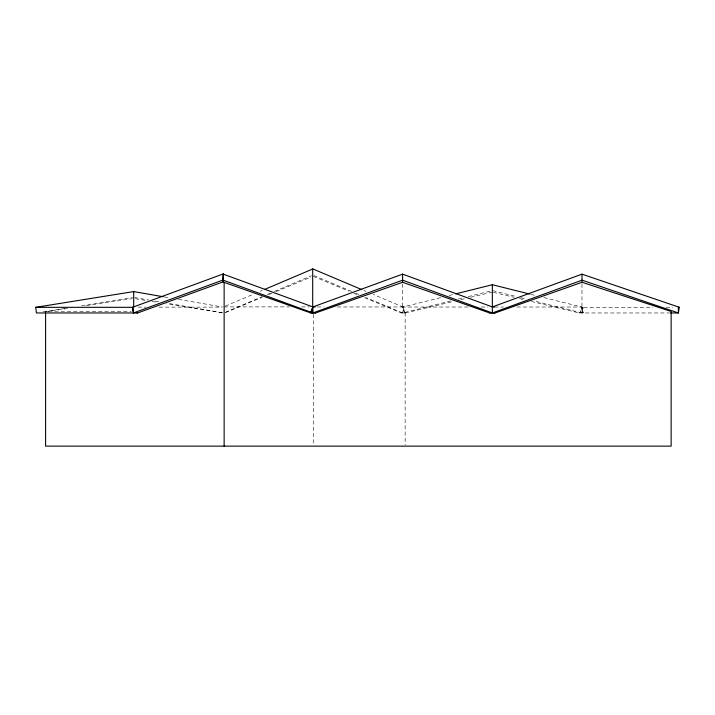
<?xml version="1.0" encoding="UTF-8"?>
<svg xmlns="http://www.w3.org/2000/svg" width="715" height="715" viewBox="0 0 715 715"><rect width="100%" height="100%" fill="white"/><g stroke="black" fill="none" stroke-linecap="round" stroke-linejoin="round"><path stroke-width="0.54" stroke-dasharray="3.58 2.68" d="M364.65 297.726L401.347 312.964L402.625 312.321L405.477 312.964L452.175 301.73M225.314 306.136L254.102 293.91M260.269 291.291L262.325 290.415M225.252 312.33L262.164 296.645M267.294 294.464L270.368 293.159M274.471 291.416L311.391 275.722M225.422 312.58L262.253 297.297M268.706 294.625L272.388 293.096M276.07 291.568L311.07 277.054M531.433 301.471L579.186 312.964L582.046 311.955L585.12 312.964M440.556 297.646L402.974 307.021L404.297 312.544L403.85 307.361L373.123 294.383M449.145 295.501L454.517 294.16M450.843 300.926L402.625 312.964L365.919 297.467M458.422 299.04L463.838 297.69M468.164 296.609L491.983 290.665M460.862 299.639L465.206 298.593M470.631 297.288L492.349 292.069M222.508 312.911L166.747 303.884M43.034 311.901L65.092 308.353M81.635 305.689L132.355 297.538M67.567 308.469L45.599 311.82L131.265 311.651M86.238 305.627L132.364 298.602M224.099 306.887L289.441 306.887M301.614 306.887L309.372 306.887M317.353 306.967L324.002 306.967M337.283 306.967L402.617 306.967L403.85 307.361L402.625 312.964L402.625 312.321M468.075 307.021L402.786 307.021L404.297 312.544M481.32 307.021L487.934 307.021M494.583 307.021L503.521 307.021M516.918 307.021L581.974 307.021L582.984 312.964L582.984 307.271M138.102 307.128L145.851 307.128M159.123 307.128L222.195 307.128M581.974 284.025L581.974 307.271L652.867 307.271M666.174 307.271L672.824 307.271M401.347 312.964L405.477 312.964M579.186 312.964L669.499 312.964M135.305 298.736L146.405 300.55M151.946 301.462L157.497 302.365M164.28 296.922L169.741 297.869M178.491 299.379L222.204 306.932M134.545 297.547L148.693 299.996M155.218 301.122L159.57 301.873M169.366 303.562L222.678 312.777M493.439 292.328L514.058 297.288M519.492 298.593L523.827 299.639M530.843 294.33L536.25 295.679M543.829 297.565L581.697 307.021L580.365 312.544L581.974 307.021L582.046 312.964L533.837 300.926M492.724 290.665L516.525 296.609M520.86 297.69L525.185 298.772M313.286 276.392L349.063 291.246M353.648 293.15L357.312 294.678M363.899 290.487L365.955 291.354M313.93 275.507L351.646 291.434M355.73 293.159L358.787 294.455M581.974 307.271L582.984 312.964M582.046 311.955L582.046 312.964M405.137 312.839L405.137 445.025M402.617 283.989L402.617 306.967M313.286 314.359L313.286 445.016"/><path stroke-width="1.07" d="M670.607 312.964L678.374 312.964L679.25 307.271L581.974 274.158L492.349 306.923L402.617 274.14L312.911 306.923L312.911 312.964L222.919 280.057L133.464 312.964L132.561 307.325L35.75 307.325L36.42 312.964L137.646 312.964L222.964 281.925L310.802 312.964L315.601 312.964L402.625 282.282L489.668 312.964L495.03 312.964L582.046 282.282L671.135 311.463L671.135 446.133L45.599 446.133L45.599 312.929M222.964 281.925L223.259 273.934L132.418 307.343L133.687 312.875L132.561 307.325L133.33 307.191M222.919 280.057L223.259 273.934M312.911 306.914L311.007 312.267L312.911 306.923L223.268 274.14M264.38 289.539L312.687 269.01M310.802 312.964L312.777 312.223M455.589 293.892L492.349 284.722L529.761 294.053M489.668 312.964L491.518 312.518M35.75 307.325L133.678 291.577L163.19 296.734M312.929 306.967L315.136 306.967M494.583 307.021L492.349 307.021L492.349 284.731M679.25 307.271L678.374 307.271L678.374 312.964L582.046 280.173L492.349 312.964L402.625 280.182L312.911 312.964L312.911 312.169M493.189 312.518L495.03 312.964M313.751 312.419L315.601 312.964M136.082 312.464L137.646 312.964M361.853 289.629L312.687 268.867L312.687 306.887M581.974 274.185L582.046 282.282M492.349 306.923L492.349 312.964L492.349 312.321M402.617 274.14L402.625 282.282M224.135 282.184L224.135 446.133M133.678 291.577L133.678 307.128"/></g></svg>
